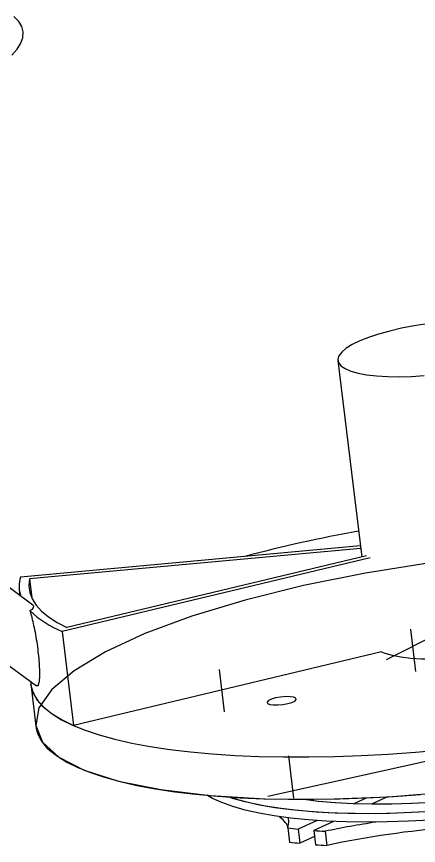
# Model space of a CAD drawing. Header units: millimetres. Extents: x -1795330 to -1787343, y -899964 to -866814.
# Drawn here: x -1787660.5 to -1787623.4, y -899823.6 to -899746.9 of the extents above; entities that cross this region are included whole.
import ezdxf

# ---------------------------------------------------------------- set-up
doc = ezdxf.new("R2010")
doc.units = ezdxf.units.MM
doc.linetypes.add('CENTERX2', pattern=[20.32, 12.7, -2.54, 2.54, -2.54])

msp = doc.modelspace()

# ---------------------------------------------------------------- linework, layer by layer
at = {"color": 7, "linetype": 'Continuous', "lineweight": 25}
for p, q in [((-1787630.838, -899778.744), (-1787628.64, -899796.929)), ((-1787659.028, -899801.367), (-1787674.945, -899789.706)), ((-1787682.931, -899791.081), (-1787658.704, -899808.83)), ((-1787628.765, -899795.893), (-1787660.186, -899798.793)), ((-1787628.737, -899796.13), (-1787659.346, -899798.955)), ((-1787628.201, -899796.824), (-1787655.881, -899803.45)), ((-1787627.852, -899797.005), (-1787656.313, -899803.818)), ((-1787659.346, -899798.955), (-1787659.133, -899800.716)), ((-1787660.284, -899799.962), (-1787660.22, -899800.494)), ((-1787656.313, -899803.818), (-1787655.262, -899812.52)), ((-1787626.8, -899805.707), (-1787655.262, -899812.52)), ((-1787659.262, -899808.421), (-1787659.232, -899808.664)), ((-1787659.232, -899808.664), (-1787658.759, -899812.58)), ((-1787626.244, -899819.103), (-1787627.685, -899819.763)), ((-1787628.178, -899819.204), (-1787629.314, -899819.724)), ((-1787632.764, -899821.305), (-1787634.506, -899822.102)), ((-1787631.237, -899821.39), (-1787633.073, -899822.231)), ((-1787635.464, -899821.992), (-1787635.306, -899823.298)), ((-1787634.506, -899822.102), (-1787634.348, -899823.408)), ((-1787633.005, -899822.793), (-1787634.348, -899823.408)), ((-1787633.073, -899822.231), (-1787632.915, -899823.537)), ((-1787632.028, -899822.301), (-1787631.87, -899823.607))]:
    msp.add_line(p, q, dxfattribs=at)
at = {"color": 7, "linetype": 'CENTERX2'}
msp.add_line((-1787600.541, -899793.445), (-1787626.381, -899806.436), dxfattribs=at)
at = {"color": 7, "linetype": 'Continuous'}
for p, q in [((-1787624.126, -899803.593), (-1787623.652, -899807.509)), ((-1787641.816, -899807.332), (-1787641.343, -899811.248)), ((-1787617.353, -899814.638), (-1787637.309, -899819.077)), ((-1787635.414, -899815.317), (-1787634.94, -899819.233))]:
    msp.add_line(p, q, dxfattribs=at)
at = {"color": 7, "linetype": 'Continuous', "lineweight": 25, "flags": 128}
for points in [[(-1787660.981, -899750.497), (-1787660.483, -899749.945), (-1787660.139, -899749.402), (-1787659.951, -899748.87), (-1787659.922, -899748.354), (-1787660.051, -899747.857), (-1787660.336, -899747.382), (-1787660.778, -899746.932)], [(-1787622.602, -899775.366), (-1787623.793, -899775.548), (-1787624.949, -899775.768), (-1787626.048, -899776.022), (-1787627.073, -899776.305), (-1787628.003, -899776.612), (-1787628.824, -899776.938), (-1787629.519, -899777.277), (-1787630.078, -899777.622), (-1787630.488, -899777.967), (-1787630.745, -899778.308), (-1787630.842, -899778.636), (-1787630.778, -899778.947), (-1787630.554, -899779.235)], [(-1787630.554, -899779.235), (-1787630.175, -899779.495), (-1787629.647, -899779.722), (-1787628.979, -899779.912), (-1787628.183, -899780.062), (-1787627.274, -899780.168), (-1787626.267, -899780.23), (-1787625.181, -899780.246), (-1787624.036, -899780.216), (-1787622.851, -899780.14)], [(-1787659.346, -899798.955), (-1787659.402, -899799.588), (-1787659.317, -899800.205), (-1787659.09, -899800.804), (-1787658.723, -899801.382), (-1787658.216, -899801.938), (-1787657.572, -899802.469), (-1787656.793, -899802.974), (-1787655.881, -899803.45)], [(-1787626.8, -899805.707), (-1787626.491, -899805.828), (-1787625.823, -899806.018), (-1787625.027, -899806.167), (-1787624.118, -899806.274), (-1787623.112, -899806.336), (-1787622.026, -899806.352), (-1787620.88, -899806.322), (-1787619.695, -899806.246), (-1787618.492, -899806.125), (-1787617.291, -899805.963), (-1787616.317, -899805.799)], [(-1787659.232, -899808.664), (-1787659.192, -899808.905), (-1787658.961, -899809.579), (-1787658.557, -899810.228), (-1787657.982, -899810.849), (-1787657.239, -899811.44), (-1787656.331, -899811.998), (-1787655.262, -899812.52)], [(-1787637.338, -899810.467), (-1787637.143, -899810.559), (-1787636.814, -899810.61), (-1787636.39, -899810.616), (-1787635.922, -899810.575), (-1787635.467, -899810.493), (-1787635.08, -899810.379), (-1787634.807, -899810.247), (-1787634.682, -899810.113), (-1787634.719, -899809.993), (-1787634.914, -899809.902), (-1787635.244, -899809.851), (-1787635.668, -899809.845), (-1787636.135, -899809.886), (-1787636.59, -899809.968), (-1787636.977, -899810.082), (-1787637.25, -899810.214), (-1787637.375, -899810.348), (-1787637.338, -899810.467)], [(-1787657.955, -899810.874), (-1787657.239, -899811.44), (-1787656.37, -899811.977), (-1787655.352, -899812.48), (-1787654.19, -899812.95), (-1787652.887, -899813.383), (-1787651.449, -899813.778), (-1787649.882, -899814.133), (-1787648.192, -899814.448), (-1787646.385, -899814.721), (-1787644.469, -899814.95), (-1787642.451, -899815.135), (-1787640.339, -899815.275), (-1787638.142, -899815.37), (-1787635.867, -899815.418), (-1787633.525, -899815.421), (-1787631.125, -899815.378), (-1787628.675, -899815.289), (-1787626.185, -899815.155), (-1787623.666, -899814.975), (-1787621.127, -899814.752)], [(-1787657.482, -899814.79), (-1787656.765, -899815.356), (-1787655.896, -899815.892), (-1787654.879, -899816.396), (-1787653.716, -899816.866), (-1787652.413, -899817.299), (-1787650.976, -899817.694), (-1787649.409, -899818.049), (-1787647.718, -899818.364), (-1787645.912, -899818.636), (-1787643.995, -899818.866), (-1787641.977, -899819.051), (-1787639.866, -899819.191), (-1787637.668, -899819.285), (-1787635.394, -899819.334), (-1787633.052, -899819.337), (-1787630.651, -899819.294), (-1787628.201, -899819.205), (-1787625.712, -899819.071), (-1787623.193, -899818.891)], [(-1787633.96, -899819.342), (-1787632.648, -899819.498), (-1787631.082, -899819.632), (-1787629.426, -899819.72), (-1787627.689, -899819.763), (-1787625.886, -899819.76), (-1787624.026, -899819.71), (-1787622.123, -899819.616), (-1787620.19, -899819.476), (-1787618.239, -899819.292), (-1787616.283, -899819.065), (-1787614.336, -899818.798), (-1787612.411, -899818.49), (-1787610.52, -899818.145), (-1787608.677, -899817.765), (-1787606.893, -899817.353), (-1787605.18, -899816.91), (-1787603.55, -899816.441), (-1787602.014, -899815.948), (-1787600.582, -899815.434), (-1787600.104, -899815.249)], [(-1787633.96, -899819.342), (-1787632.625, -899819.5), (-1787631.058, -899819.633), (-1787629.401, -899819.721), (-1787627.665, -899819.763), (-1787625.861, -899819.759), (-1787624.002, -899819.709), (-1787622.099, -899819.614), (-1787620.167, -899819.474), (-1787618.216, -899819.29), (-1787616.262, -899819.063), (-1787614.316, -899818.795), (-1787612.392, -899818.487), (-1787610.502, -899818.142), (-1787608.66, -899817.762), (-1787606.877, -899817.349), (-1787605.166, -899816.906), (-1787603.538, -899816.437), (-1787602.003, -899815.944), (-1787600.573, -899815.431), (-1787600.104, -899815.249)], [(-1787622.275, -899821.264), (-1787624.299, -899821.374), (-1787626.283, -899821.438), (-1787628.215, -899821.457), (-1787630.084, -899821.431), (-1787631.88, -899821.359), (-1787633.59, -899821.242), (-1787635.206, -899821.081), (-1787636.718, -899820.876), (-1787638.117, -899820.629), (-1787639.395, -899820.341), (-1787640.544, -899820.014), (-1787641.558, -899819.65), (-1787642.43, -899819.251), (-1787642.924, -899818.97)], [(-1787621.977, -899820.454), (-1787624.031, -899820.574), (-1787626.046, -899820.647), (-1787628.01, -899820.674), (-1787629.912, -899820.654), (-1787631.739, -899820.588), (-1787633.481, -899820.475), (-1787635.127, -899820.317), (-1787636.668, -899820.115), (-1787638.095, -899819.869), (-1787639.398, -899819.581), (-1787640.569, -899819.253), (-1787640.96, -899819.125)], [(-1787623.377, -899820.541), (-1787625.384, -899820.628), (-1787627.346, -899820.67), (-1787629.25, -899820.667), (-1787631.085, -899820.617), (-1787632.841, -899820.523), (-1787634.507, -899820.383), (-1787636.073, -899820.2), (-1787637.531, -899819.974), (-1787638.871, -899819.706), (-1787640.086, -899819.398), (-1787640.96, -899819.125)], [(-1787635.464, -899821.992), (-1787635.375, -899821.451), (-1787635.414, -899821.056)]]:
    msp.add_lwpolyline(points, dxfattribs=at)
at = {"color": 7, "linetype": 'Continuous', "flags": 128}
msp.add_lwpolyline([(-1787622.305, -899797.46), (-1787628.276, -899798.413), (-1787634.023, -899799.573), (-1787639.416, -899800.914), (-1787644.335, -899802.407), (-1787648.67, -899804.017), (-1787652.324, -899805.709), (-1787655.216, -899807.444), (-1787657.281, -899809.185), (-1787658.473, -899810.892), (-1787658.765, -899812.528), (-1787658.151, -899814.055), (-1787656.644, -899815.439), (-1787654.278, -899816.65), (-1787651.107, -899817.661), (-1787647.2, -899818.448), (-1787642.645, -899818.995), (-1787637.544, -899819.289), (-1787632.011, -899819.324), (-1787626.169, -899819.099), (-1787620.149, -899818.618)], dxfattribs=at)
at = {"color": 7, "linetype": 'Continuous', "lineweight": 25}
for centre, radius, start, end in [((-1787606.412, -899920.102), 127.575, 100.16665, 105.01009), ((-1787657.403, -899799.611), 2.901, 163.61272, 198.78339), ((-1787652.893, -899795.257), 9.219, 225.99338, 248.221), ((-1787655.712, -899808.103), 3.565, 189.04255, 231.00001), ((-1787655.238, -899812.019), 3.565, 189.04255, 231.00001), ((-1787637.981, -899823.301), 2.917, 29.11938, 53.91831), ((-1787629.797, -899776.855), 45.492, 262.84377, 264.0586), ((-1787613.479, -899911.579), 91.184, 98.74299, 101.7373), ((-1787613.558, -899909.823), 88.14, 86.93322, 101.99112), ((-1787628.648, -899764.108), 58.292, 265.64643, 266.67618), ((-1787629.639, -899778.16), 45.492, 262.84377, 264.0586), ((-1787628.49, -899765.413), 58.292, 265.64643, 266.67618)]:
    msp.add_arc(centre, radius, start, end, dxfattribs=at)
msp.add_ellipse((-1787662.993, -899802.075), major_axis=(4.057, 0.576), ratio=0.18663, start_param=5.830317, end_param=6.472109, dxfattribs=at)
msp.add_open_spline([(-1787659.298, -899801.888), (-1787659.24, -899802.098), (-1787659.12, -899802.526), (-1787658.947, -899803.283), (-1787658.783, -899804.116), (-1787658.589, -899805.301), (-1787658.44, -899806.646), (-1787658.404, -899807.87), (-1787658.466, -899808.565), (-1787658.565, -899808.885), (-1787658.652, -899808.832), (-1787658.689, -899808.81)], degree=3, knots=[0, 0, 0, 0, 0.080174, 0.163648, 0.2598, 0.358678, 0.557285, 0.717611, 0.83633, 0.930663, 1, 1, 1, 1], dxfattribs=at)

doc.saveas('drawing.dxf')
